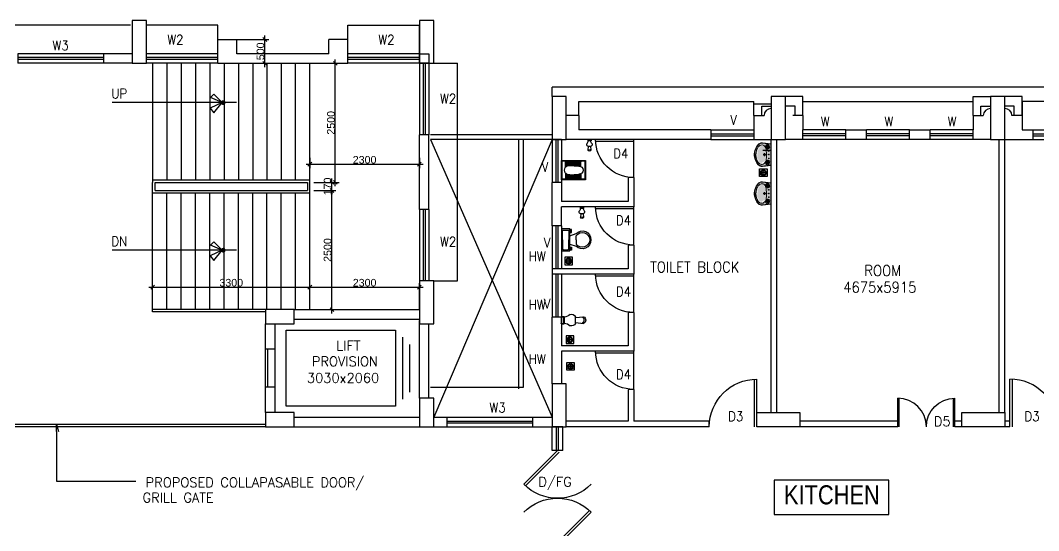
# Model space of a CAD drawing. Extents: x 10161149 to 10263331, y -3696053 to -3547728.
# Drawn here: x 10227213 to 10248592, y -3570432 to -3559723 of the extents above; entities that cross this region are included whole.
import ezdxf

# ---------------------------------------------------------------- set-up
doc = ezdxf.new("R2010")
doc.units = 0
doc.header["$MEASUREMENT"] = 0
doc.header["$PDMODE"] = 35
doc.linetypes.add('DASHED', pattern=[0.75, 0.5, -0.25])
doc.layers.get('0').update_dxf_attribs({"linetype": 'CONTINUOUS'})
doc.layers.get('Defpoints').update_dxf_attribs({"linetype": 'CONTINUOUS'})
for name, color, linetype in [('25', 6, 'CONTINUOUS'), ('5', 3, 'CONTINUOUS'), ('COL', 2, 'CONTINUOUS'), ('DAS', 1, 'DASHED'), ('DIM', 8, 'CONTINUOUS'), ('dim1', 5, 'CONTINUOUS'), ('DOOR', 31, 'CONTINUOUS'), ('EWC', 5, 'CONTINUOUS'), ('Exi. Walls', 170, 'CONTINUOUS'), ('floor trap', 9, 'CONTINUOUS'), ('Furn-Hat', 145, 'CONTINUOUS'), ('Staircase', 7, 'CONTINUOUS'), ('tap', 8, 'CONTINUOUS'), ('Toi-Euip', 8, 'CONTINUOUS'), ('TXW', 6, 'CONTINUOUS'), ('Venti', 161, 'CONTINUOUS'), ('WATERLINE', 124, 'CONTINUOUS'), ('Window', 4, 'CONTINUOUS')]:
    doc.layers.add(name, color=color, linetype=linetype)
doc.layers.add('toi-fix', color=46, linetype='CONTINUOUS', lineweight=18)
doc.styles.add('R14', font='ARIALN.TTF')
doc.styles.add('ROMANS', font='arial.ttf')
doc.styles.get("Standard").update_dxf_attribs({"font": 'romans.shx'})
doc.dimstyles.new('int. dim', dxfattribs={"dimtxt": 160, "dimasz": 80, "dimexe": 80, "dimexo": 0, "dimgap": 10, "dimtad": 1, "dimdec": 0, "dimzin": 12, "dimdsep": 46, "dimtxsty": 'ROMANS', "dimblk": 'OBLIQUE', "dimcen": 1.5, "dimdle": 80, "dimclrd": 5, "dimclre": 5, "dimclrt": 4, "dimadec": 0, "dimazin": 0, "dimtfac": 1, "dimtdec": 0, "dimtix": 1, "dimtmove": 2, "dimatfit": 3, "dimfxl": 1, "dimtolj": 1, "dimtzin": 0, "dimlwd": -1, "dimlwe": -1, "dimarcsym": 0})

# ---------------------------------------------------------------- blocks, each defined once
blk = doc.blocks.new('WINP')
at = {"layer": 'Window'}
for p, q in [((0, 0), (0, 1)), ((0, 1), (1, 1)), ((1, 0), (1, 1)), ((0, 0.6), (1, 0.6)), ((0, 0.4), (1, 0.4)), ((0, 0), (1, 0))]:
    blk.add_line(p, q, dxfattribs=at)
blk = doc.blocks.new('DOORP')
at = {"layer": 'DOOR'}
for p, q in [((0, 0), (0, 1)), ((0.05, 0), (0.05, 0.999))]:
    blk.add_line(p, q, dxfattribs=at)
at = {"layer": 'DOOR', "color": 145}
blk.add_arc((0, 0), 1, 0, 90, dxfattribs=at)
blk = doc.blocks.new('_Oblique')
at = {"color": 0, "linetype": 'ByBlock', "lineweight": -2}
blk.add_line((-0.5, -0.5), (0.5, 0.5), dxfattribs=at)
blk = doc.blocks.new('*D154')
at = {"layer": 'Defpoints', "color": 0, "lineweight": -3, "transparency": 16777216}
for p in [(10233291, -3565322), (10233291, -3565793), (10229991, -3565843)]:
    blk.add_point(p, dxfattribs=at)
at = {"layer": 'dim1', "color": 5, "transparency": 16777216}
for p, q in [((10229911, -3565322), (10233371, -3565322)), ((10229991, -3565843), (10229991, -3565242)), ((10233291, -3565793), (10233291, -3565242))]:
    blk.add_line(p, q, dxfattribs=at)
at = {"layer": 'dim1', "color": 5, "transparency": 16777216, "xscale": 80, "yscale": 80, "zscale": 80, "rotation": 180}
blk.add_blockref('_Oblique', (10229991, -3565322), dxfattribs=at)
at = {"layer": 'dim1', "color": 5, "transparency": 16777216, "xscale": 80, "yscale": 80, "zscale": 80}
blk.add_blockref('_Oblique', (10233291, -3565322), dxfattribs=at)
at = {"layer": 'dim1', "color": 4, "transparency": 16777216, "insert": (10231641, -3565230), "char_height": 160, "attachment_point": 5, "style": 'ROMANS'}
blk.add_mtext('\\A1;3300', dxfattribs=at)
blk = doc.blocks.new('UPP')
at = {"layer": 'Staircase'}
blk.add_line((3, 0), (-23.09, 0), dxfattribs=at)
blk.add_lwpolyline([(0, 0), (-2.56, -1.17), (-1.76, -2.15), (0, 0), (-2.47, 1.07), (-1.76, 1.79)], close=True, dxfattribs=at)
at = {"layer": 'Staircase', "const_width": 0.5}
blk.add_lwpolyline([(-0.05, 0, 1), (0.45, 0, 1)], format="xyb", close=True, dxfattribs=at)
blk = doc.blocks.new('*D155')
at = {"layer": 'Defpoints', "color": 0, "lineweight": -3, "transparency": 16777216}
for p in [(10231761, -3560123), (10232347, -3560123), (10231791, -3560623)]:
    blk.add_point(p, dxfattribs=at)
at = {"layer": 'dim1', "color": 5, "transparency": 16777216}
for p, q in [((10231761, -3560123), (10232427, -3560123)), ((10232347, -3560703), (10232347, -3560043)), ((10231791, -3560623), (10232427, -3560623))]:
    blk.add_line(p, q, dxfattribs=at)
at = {"layer": 'dim1', "color": 5, "transparency": 16777216, "xscale": 80, "yscale": 80, "zscale": 80}
for p, rotation in [((10232347, -3560123), 90), ((10232347, -3560623), 270)]:
    blk.add_blockref('_Oblique', p, dxfattribs=dict(at, rotation=rotation))
at = {"layer": 'dim1', "color": 4, "transparency": 16777216, "insert": (10232255, -3560373), "char_height": 160, "attachment_point": 5, "rotation": 90, "style": 'ROMANS'}
blk.add_mtext('\\A1;500', dxfattribs=at)
blk = doc.blocks.new('*D156')
at = {"layer": 'Defpoints', "color": 0, "lineweight": -3, "transparency": 16777216}
for p in [(10233426, -3560623), (10233826, -3560623), (10233376, -3563123)]:
    blk.add_point(p, dxfattribs=at)
at = {"layer": 'dim1', "color": 5, "transparency": 16777216}
for p, q in [((10233426, -3560623), (10233906, -3560623)), ((10233826, -3563203), (10233826, -3560543)), ((10233376, -3563123), (10233906, -3563123))]:
    blk.add_line(p, q, dxfattribs=at)
at = {"layer": 'dim1', "color": 5, "transparency": 16777216, "xscale": 80, "yscale": 80, "zscale": 80}
for p, rotation in [((10233826, -3560623), 90), ((10233826, -3563123), 270)]:
    blk.add_blockref('_Oblique', p, dxfattribs=dict(at, rotation=rotation))
at = {"layer": 'dim1', "color": 4, "transparency": 16777216, "insert": (10233734, -3561873), "char_height": 160, "attachment_point": 5, "rotation": 90, "style": 'ROMANS'}
blk.add_mtext('\\A1;2500', dxfattribs=at)
blk = doc.blocks.new('*D157')
at = {"layer": 'Defpoints', "color": 0, "lineweight": -3, "transparency": 16777216}
for p in [(10233376, -3563123), (10233756, -3563123), (10233376, -3563293)]:
    blk.add_point(p, dxfattribs=at)
at = {"layer": 'dim1', "color": 5, "transparency": 16777216}
for p, q in [((10233376, -3563123), (10233836, -3563123)), ((10233756, -3563123), (10233756, -3563043)), ((10233756, -3563293), (10233756, -3563123)), ((10233376, -3563293), (10233836, -3563293)), ((10233756, -3563293), (10233756, -3563373))]:
    blk.add_line(p, q, dxfattribs=at)
at = {"layer": 'dim1', "color": 5, "transparency": 16777216, "xscale": 80, "yscale": 80, "zscale": 80}
for p, rotation in [((10233756, -3563123), 270), ((10233756, -3563293), 90)]:
    blk.add_blockref('_Oblique', p, dxfattribs=dict(at, rotation=rotation))
at = {"layer": 'dim1', "color": 4, "transparency": 16777216, "insert": (10233664, -3563208), "char_height": 160, "attachment_point": 5, "rotation": 90, "style": 'ROMANS'}
blk.add_mtext('\\A1;170', dxfattribs=at)
blk = doc.blocks.new('*D158')
at = {"layer": 'Defpoints', "color": 0, "lineweight": -3, "transparency": 16777216}
for p in [(10233376, -3563293), (10233756, -3563293), (10233426, -3565793)]:
    blk.add_point(p, dxfattribs=at)
at = {"layer": 'dim1', "color": 5, "transparency": 16777216}
for p, q in [((10233756, -3565873), (10233756, -3563213)), ((10233376, -3563293), (10233836, -3563293)), ((10233426, -3565793), (10233836, -3565793))]:
    blk.add_line(p, q, dxfattribs=at)
at = {"layer": 'dim1', "color": 5, "transparency": 16777216, "xscale": 80, "yscale": 80, "zscale": 80}
for p, rotation in [((10233756, -3563293), 90), ((10233756, -3565793), 270)]:
    blk.add_blockref('_Oblique', p, dxfattribs=dict(at, rotation=rotation))
at = {"layer": 'dim1', "color": 4, "transparency": 16777216, "insert": (10233664, -3564543), "char_height": 160, "attachment_point": 5, "rotation": 90, "style": 'ROMANS'}
blk.add_mtext('\\A1;2500', dxfattribs=at)
blk = doc.blocks.new('*D159')
at = {"layer": 'Defpoints', "color": 0, "lineweight": -3, "transparency": 16777216}
for p in [(10235591, -3565322), (10233291, -3565793), (10235591, -3565793)]:
    blk.add_point(p, dxfattribs=at)
at = {"layer": 'dim1', "color": 5, "transparency": 16777216}
for p, q in [((10233211, -3565322), (10235671, -3565322)), ((10233291, -3565793), (10233291, -3565242)), ((10235591, -3565793), (10235591, -3565242))]:
    blk.add_line(p, q, dxfattribs=at)
at = {"layer": 'dim1', "color": 5, "transparency": 16777216, "xscale": 80, "yscale": 80, "zscale": 80, "rotation": 180}
blk.add_blockref('_Oblique', (10233291, -3565322), dxfattribs=at)
at = {"layer": 'dim1', "color": 5, "transparency": 16777216, "xscale": 80, "yscale": 80, "zscale": 80}
blk.add_blockref('_Oblique', (10235591, -3565322), dxfattribs=at)
at = {"layer": 'dim1', "color": 4, "transparency": 16777216, "insert": (10234441, -3565230), "char_height": 160, "attachment_point": 5, "style": 'ROMANS'}
blk.add_mtext('\\A1;2300', dxfattribs=at)
blk = doc.blocks.new('*D160')
at = {"layer": 'Defpoints', "color": 0, "lineweight": -3, "transparency": 16777216}
for p in [(10233291, -3562611), (10235591, -3562611), (10235591, -3562742)]:
    blk.add_point(p, dxfattribs=at)
at = {"layer": 'dim1', "color": 5, "transparency": 16777216}
for p, q in [((10233211, -3562742), (10235671, -3562742)), ((10233291, -3562611), (10233291, -3562822)), ((10235591, -3562611), (10235591, -3562822))]:
    blk.add_line(p, q, dxfattribs=at)
at = {"layer": 'dim1', "color": 5, "transparency": 16777216, "xscale": 80, "yscale": 80, "zscale": 80, "rotation": 180}
blk.add_blockref('_Oblique', (10233291, -3562742), dxfattribs=at)
at = {"layer": 'dim1', "color": 5, "transparency": 16777216, "xscale": 80, "yscale": 80, "zscale": 80}
blk.add_blockref('_Oblique', (10235591, -3562742), dxfattribs=at)
at = {"layer": 'dim1', "color": 4, "transparency": 16777216, "insert": (10234441, -3562650), "char_height": 160, "attachment_point": 5, "style": 'ROMANS'}
blk.add_mtext('\\A1;2300', dxfattribs=at)
blk = doc.blocks.new('BLK')
at = {"layer": 'DIM', "color": 6}
blk.add_line((-1, 0), (0, 0), dxfattribs=at)
at = {"layer": 'DIM'}
blk.add_line((0, 0), (-0.97, -0.26), dxfattribs=at)
blk = doc.blocks.new('VENTP')
at = {"layer": 'Venti'}
for p, q in [((0, 0), (0, 1)), ((0, 1), (1, 1)), ((1, 0), (1, 1)), ((0, 0), (1, 0))]:
    blk.add_line(p, q, dxfattribs=at)
at = {"layer": 'Venti', "ltscale": 2}
for p, q in [((0, 0.6), (1, 0.6)), ((0, 0.4), (1, 0.4))]:
    blk.add_line(p, q, dxfattribs=at)
blk = doc.blocks.new('A$C70ED7303')
at = {"layer": 'EWC', "color": 11}
for p, q in [((0, 0), (229, 0)), ((229, 0), (229, -174)), ((-229, 0), (0, 0)), ((-229, -174), (-229, 0)), ((229, -174), (-229, -174)), ((-218, -207), (-218, -185)), ((-218, -185), (-174, -185)), ((-153, -207), (-218, -207)), ((-207, -44), (-207, -131)), ((0, -22), (-185, -22)), ((-185, -153), (0, -153)), ((-174, -185), (-174, -174)), ((-153, -174), (-153, -207)), ((-87, -174), (-131, -305)), ((0, -22), (185, -22)), ((185, -153), (0, -153)), ((87, -174), (131, -305)), ((153, -174), (153, -207)), ((153, -207), (218, -207)), ((174, -185), (174, -174)), ((218, -185), (174, -185)), ((207, -44), (207, -131)), ((218, -207), (218, -185)), ((0, -305), (-87, -305)), ((0, -305), (87, -305))]:
    blk.add_line(p, q, dxfattribs=at)
for centre, major_axis, start_param, end_param in [((-188, -41), (13.6, -13.6), 2.214297, 4.068888), ((-188, -134), (-13.6, -13.6), 5.35589, 7.21048), ((188, -41), (13.6, -13.6), 0.643501, 2.498091), ((188, -134), (-13.6, -13.6), 0.643501, 2.498091), ((-7, -436), (-128, -128), 4.686239, 7.105146), ((5, -435), (-113, -113), 4.541602, 7.039318), ((7, -436), (56, -172), -0.351019, 2.067888), ((-5, -435), (-113, -113), 0.814663, 3.31238)]:
    blk.add_ellipse(centre, major_axis=major_axis, ratio=1, start_param=start_param, end_param=end_param, dxfattribs=at)
blk = doc.blocks.new('A$C0B5D0E53')
at = {"layer": 'tap', "color": 7}
for p, q in [((0, 10.6), (0, 46.6)), ((0, 46.6), (15.3, 46.6)), ((0, 10.6), (12.3, 10.6)), ((1.3, 45), (12.3, 45)), ((1.3, 12.1), (12.3, 12.1)), ((12.3, 10.6), (12.3, 46.6)), ((12.3, 10.7), (15.3, 10.7)), ((15.3, 10.7), (15.3, 46.6)), ((70.5, 45.4), (70.5, 11.9)), ((70.5, 41), (110.5, 44.7)), ((70.5, 16.2), (110.5, 12.2))]:
    blk.add_line(p, q, dxfattribs=at)
for centre, radius, start, end in [((8.1, 99), 56.2, 277.358, 310.4214), ((51.6, 36.7), 20.8, 24.7259, 109.7544), ((2.5, 42.7), 2.66, 117.11, 161.7293), ((2.5, 14.5), 2.66, 198.2707, 242.89), ((8.1, -41.8), 56.2, 49.5786, 82.642), ((51.6, 20.6), 20.8, 250.2456, 335.2741), ((93.9, 28.5), 17.7, 301.8025, 58.5186), ((103.5, 28.5), 17.7, 293.45, 66.55)]:
    blk.add_arc(centre, radius, start, end, dxfattribs=at)
blk = doc.blocks.new('FT')
at = {"layer": 'floor trap', "color": 7}
for p, q in [((0, 40), (10, 40)), ((16, 40), (64, 40)), ((40, 16), (40, 64)), ((70, 40), (80, 40))]:
    blk.add_line(p, q, dxfattribs=at)
at = {"layer": 'floor trap', "color": 7, "ltscale": 100}
blk.add_lwpolyline([(80, 0), (0, 0), (0, 80), (80, 80)], close=True, dxfattribs=at)
at = {"layer": 'floor trap', "color": 7}
for radius in [30, 23.7, 21.9]:
    blk.add_circle((40, 40), radius, dxfattribs=at)
blk = doc.blocks.new('3')
at = {"layer": 'Toi-Euip'}
for p, q in [((-3.8, 4.1), (-3.8, 4.6)), ((-0.1, 4.7), (-3.7, 4.7)), ((0, 4.1), (0, 4.6)), ((-3.8, 3.6), (-3.8, 3.65)), ((-3.8, 3.1), (-3.8, 3.15)), ((-3.8, 2.6), (-3.8, 2.65)), ((-3.8, 2.1), (-3.8, 2.15)), ((-2.47, 4), (-3.7, 4)), ((-2.72, 3.75), (-3.7, 3.75)), ((-2.85, 3.5), (-3.7, 3.5)), ((-2.9, 3.25), (-3.7, 3.25)), ((-2.89, 3), (-3.7, 3)), ((-2.87, 2.75), (-3.7, 2.75)), ((-2.85, 2.5), (-3.7, 2.5)), ((-2.83, 2.25), (-3.7, 2.25)), ((-2.9, 3.18), (-2.75, 1.15)), ((-1.33, 4), (-0.1, 4)), ((-1.08, 3.75), (-0.1, 3.75)), ((-0.9, 3.18), (-1.05, 1.15)), ((-0.97, 2.25), (-0.1, 2.25)), ((-0.95, 3.5), (-0.1, 3.5)), ((-0.95, 2.5), (-0.1, 2.5)), ((-0.93, 2.75), (-0.1, 2.75)), ((-0.91, 3), (-0.1, 3)), ((-0.9, 3.25), (-0.1, 3.25)), ((0, 3.6), (0, 3.65)), ((0, 3.1), (0, 3.15)), ((0, 2.6), (0, 2.65)), ((0, 2.1), (0, 2.15)), ((-3.8, 1.6), (-3.8, 1.65)), ((-3.8, 1.1), (-3.8, 1.15)), ((-3.8, 0), (-3.8, 0.65)), ((-2.81, 2), (-3.7, 2)), ((-2.79, 1.75), (-3.7, 1.75)), ((-2.78, 1.5), (-3.7, 1.5)), ((-2.76, 1.25), (-3.7, 1.25)), ((-2.74, 1), (-3.7, 1)), ((-2.65, 0.75), (-3.7, 0.75)), ((-1.15, 0.75), (-0.1, 0.75)), ((-1.06, 1), (-0.1, 1)), ((-1.04, 1.25), (-0.1, 1.25)), ((-1.02, 1.5), (-0.1, 1.5)), ((-1.01, 1.75), (-0.1, 1.75)), ((-0.99, 2), (-0.1, 2)), ((0, 1.6), (0, 1.65)), ((0, 1.1), (0, 1.15)), ((0, 0), (0, 0.65)), ((-3.7, -0.1), (-0.1, -0.1))]:
    blk.add_line(p, q, dxfattribs=at)
blk.add_lwpolyline([(0.1, -0.2), (0.1, 4.8), (-3.9, 4.8), (-3.9, -0.2)], close=True, dxfattribs=at)
for centre, radius, start, end in [((-3.7, 4.6), 0.1, 90, 180), ((-0.1, 4.6), 0.1, 0, 90), ((-3.7, 4.1), 0.1, 180, 270), ((-3.7, 3.65), 0.1, 90, 180), ((-3.7, 3.6), 0.1, 180, 270), ((-3.7, 3.15), 0.1, 90, 180), ((-3.7, 3.1), 0.1, 180, 270), ((-3.7, 2.65), 0.1, 90, 180), ((-3.7, 2.6), 0.1, 180, 270), ((-3.7, 2.15), 0.1, 90, 180), ((-1.9, 3.18), 1, 351.5502, 188.4498), ((-0.1, 4.1), 0.1, 270, 0), ((-0.1, 3.65), 0.1, 0, 90), ((-0.1, 3.6), 0.1, 270, 0), ((-0.1, 3.15), 0.1, 0, 90), ((-0.1, 3.1), 0.1, 270, 0), ((-0.1, 2.65), 0.1, 0, 90), ((-0.1, 2.6), 0.1, 270, 0), ((-0.1, 2.15), 0.1, 0, 90), ((-3.7, 2.1), 0.1, 180, 270), ((-3.7, 1.65), 0.1, 90, 180), ((-3.7, 1.6), 0.1, 180, 270), ((-3.7, 1.15), 0.1, 90, 180), ((-3.7, 1.1), 0.1, 180, 270), ((-3.7, 0.65), 0.1, 90, 180), ((-3.7, 0), 0.1, 180, 270.0031), ((-1.9, 1.15), 0.85, 180, 0), ((-0.1, 2.1), 0.1, 270, 0), ((-0.1, 1.65), 0.1, 0, 90), ((-0.1, 1.6), 0.1, 270, 0), ((-0.1, 1.15), 0.1, 0, 90), ((-0.1, 1.1), 0.1, 270, 0), ((-0.1, 0.65), 0.1, 0, 90), ((-0.1, 0), 0.1, 270, 0)]:
    blk.add_arc(centre, radius, start, end, dxfattribs=at)
blk = doc.blocks.new('2')
at = {"layer": 'Furn-Hat'}
h = blk.add_hatch(color=200, dxfattribs=at)
h.set_gradient(color1=(176, 43, 238), color2=(222, 165, 248), one_color=1, tint=0.81, name='SPHERICAL')
edge = h.paths.add_edge_path()
edge.add_ellipse((0.83, 2.39), major_axis=(0, 2.74), ratio=1, start_angle=253.1333, end_angle=282.8458)
edge.add_ellipse((0.66, 2.28), major_axis=(0, 2.87), ratio=1, start_angle=226.9131, end_angle=256.353, ccw=False)
edge.add_ellipse((1.97, 1.03), major_axis=(0, 1.06), ratio=1, start_angle=191.403, end_angle=227.6151, ccw=False)
edge.add_ellipse((1.95, 0.79), major_axis=(-0.001, 0.832), ratio=1, start_angle=172.9435, end_angle=196.7003, ccw=False)
edge.add_line((1.85, -0.04), (0, 0.17))
edge.add_ellipse((-0.15, 0.37), major_axis=(0, 0.247), ratio=1, start_angle=216.2128, end_angle=239.0995)
edge.add_line((0.07, 0.24), (1.91, 0.03))
edge.add_ellipse((1.98, 0.81), major_axis=(0, 0.781), ratio=1, start_angle=174.8376, end_angle=213.1867)
edge.add_ellipse((1.82, 1.24), major_axis=(0, 1.23), ratio=1, start_angle=208.7339, end_angle=238.1069)
edge.add_ellipse((1.35, 1.89), major_axis=(0, 2), ratio=1, start_angle=229.2631, end_angle=252.9591)
edge.add_ellipse((0.45, 2.43), major_axis=(0, 3.03), ratio=1, start_angle=248.1478, end_angle=293.8025)
edge.add_ellipse((0.67, 2.61), major_axis=(0, 2.75), ratio=1, start_angle=292.3386, end_angle=313.7886)
edge.add_ellipse((1.96, 3.88), major_axis=(0.001, 0.944), ratio=1, start_angle=311.9795, end_angle=362.8452)
edge.add_line((1.91, 4.83), (0.06, 4.62))
edge.add_ellipse((-0.22, 4.44), major_axis=(0, 0.335), ratio=1, start_angle=301.9908, end_angle=318.3316)
edge.add_line((0, 4.69), (1.85, 4.9))
edge.add_ellipse((1.98, 3.91), major_axis=(0, 0.995), ratio=1, start_angle=311.3713, end_angle=367.5939, ccw=False)
edge.add_ellipse((0.6, 2.54), major_axis=(0, 2.94), ratio=1, start_angle=278.9603, end_angle=313.5987, ccw=False)
h = blk.add_hatch(color=200, dxfattribs=at)
h.set_gradient(color1=(176, 43, 238), color2=(222, 165, 248), one_color=1, tint=0.81, name='INVCYLINDER')
edge = h.paths.add_edge_path()
edge.add_ellipse((-0.15, 0.37), major_axis=(0, 0.247), ratio=1, start_angle=239.0995, end_angle=258.8462, ccw=False)
edge.add_line((0.07, 0.24), (0, 0.25))
edge.add_line((0, 0.25), (0, 4.61))
edge.add_line((0, 4.61), (0.06, 4.62))
edge.add_ellipse((-0.22, 4.44), major_axis=(0, 0.335), ratio=1, start_angle=279.6212, end_angle=301.9908, ccw=False)
edge.add_line((0.11, 4.5), (0.1, 0.32))
h = blk.add_hatch(color=201, dxfattribs=at)
h.set_gradient(color1=(213, 142, 246), color2=(222, 165, 248), one_color=1, tint=0.81, name='SPHERICAL')
edge = h.paths.add_edge_path()
edge.add_ellipse((-0.22, 4.44), major_axis=(0, 0.335), ratio=1, start_angle=279.6212, end_angle=301.9908)
edge.add_line((0.06, 4.62), (1.91, 4.83))
edge.add_ellipse((1.96, 3.88), major_axis=(0.001, 0.944), ratio=1, start_angle=311.9795, end_angle=362.8452, ccw=False)
edge.add_ellipse((0.67, 2.61), major_axis=(0, 2.75), ratio=1, start_angle=292.3386, end_angle=313.7886, ccw=False)
edge.add_ellipse((0.45, 2.43), major_axis=(0, 3.03), ratio=1, start_angle=248.1478, end_angle=293.8025, ccw=False)
edge.add_ellipse((1.35, 1.89), major_axis=(0, 2), ratio=1, start_angle=229.2631, end_angle=252.9591, ccw=False)
edge.add_ellipse((1.82, 1.24), major_axis=(0, 1.23), ratio=1, start_angle=208.7339, end_angle=238.1069, ccw=False)
edge.add_ellipse((1.98, 0.81), major_axis=(0, 0.781), ratio=1, start_angle=174.8376, end_angle=213.1867, ccw=False)
edge.add_line((1.91, 0.03), (0.07, 0.24))
edge.add_ellipse((-0.15, 0.37), major_axis=(0, 0.247), ratio=1, start_angle=239.0995, end_angle=258.8462)
edge.add_line((0.1, 0.32), (0.11, 4.5))
edge = h.paths.add_edge_path(flags=16)
edge.add_ellipse((0.54, 1.68), major_axis=(0.0002, 0.0643), ratio=1, start_angle=0, end_angle=360, ccw=False)
edge = h.paths.add_edge_path(flags=16)
edge.add_ellipse((0.75, 0.77), major_axis=(0.001, 0.492), ratio=1, start_angle=372.9151, end_angle=415.0496)
edge.add_ellipse((0.66, 0.93), major_axis=(0, 0.34), ratio=1, start_angle=68.6534, end_angle=118.0903)
edge.add_ellipse((1.55, 1.19), major_axis=(0, 1.26), ratio=1, start_angle=109.4436, end_angle=129.259)
edge.add_ellipse((0.76, 0.48), major_axis=(0, 0.207), ratio=1, start_angle=116.7852, end_angle=207.4853)
edge.add_ellipse((0.68, 0.84), major_axis=(0.003, 0.569), ratio=1, start_angle=198.6155, end_angle=235.2982)
edge.add_ellipse((1.01, 0.63), major_axis=(0, 0.179), ratio=1, start_angle=230.4595, end_angle=309.5311)
edge.add_arc((1.2, 0.8), 0.086, 143.8926, 223.9597, ccw=False)
edge.add_arc((1.21, 0.82), 0.0872, 59.6713, 155.4896, ccw=False)
edge.add_ellipse((2.73, 1.67), major_axis=(0, 1.67), ratio=1, start_angle=108.7156, end_angle=120.4399)
edge.add_ellipse((2.03, 1.15), major_axis=(0, 0.801), ratio=1, start_angle=113.6541, end_angle=156.3424)
edge.add_ellipse((1.91, 1.34), major_axis=(0, 0.947), ratio=1, start_angle=167.3152, end_angle=194.3844)
edge.add_ellipse((1.73, 1.61), major_axis=(0, 1.26), ratio=1, start_angle=199.4142, end_angle=242.3113)
edge.add_ellipse((0.73, 2.3), major_axis=(0, 2.47), ratio=1, start_angle=238.946, end_angle=269.4836)
edge.add_ellipse((0.23, 2.48), major_axis=(0, 2.98), ratio=1, start_angle=266.1625, end_angle=294.5971)
edge.add_ellipse((1.64, 3.2), major_axis=(0, 1.4), ratio=1, start_angle=291.6011, end_angle=328.054)
edge.add_ellipse((2, 3.79), major_axis=(0, 0.709), ratio=1, start_angle=327.5861, end_angle=383.2162)
edge.add_ellipse((2.18, 3.44), major_axis=(0, 1.1), ratio=1, start_angle=384.9893, end_angle=432.0066)
edge.add_arc((1.21, 4.06), 0.0773, 202.0693, 284.8477, ccw=False)
edge.add_arc((1.2, 4.08), 0.086, 136.0403, 216.1074, ccw=False)
edge.add_ellipse((1.01, 4.25), major_axis=(0, 0.179), ratio=1, start_angle=230.4689, end_angle=309.5405)
edge.add_ellipse((0.68, 4.04), major_axis=(-0.003, 0.569), ratio=1, start_angle=304.7018, end_angle=341.3845)
edge.add_ellipse((0.76, 4.4), major_axis=(0, 0.207), ratio=1, start_angle=332.4116, end_angle=423.1117)
edge.add_ellipse((1.55, 3.69), major_axis=(0.01, 1.26), ratio=1, start_angle=411.1189, end_angle=430.9342)
edge.add_ellipse((0.66, 3.95), major_axis=(0, 0.34), ratio=1, start_angle=61.9097, end_angle=111.3466)
edge.add_ellipse((0.75, 4.11), major_axis=(0.003, 0.492), ratio=1, start_angle=125.3669, end_angle=167.5014)
edge.add_ellipse((0.73, 3.94), major_axis=(0, 0.319), ratio=1, start_angle=163.9108, end_angle=209.8663)
edge.add_ellipse((1.14, 3.59), major_axis=(-0.002, 0.268), ratio=1, start_angle=387.9183, end_angle=433.2607, ccw=False)
edge.add_ellipse((1.07, 3.77), major_axis=(0, 0.0739), ratio=1, start_angle=281.3136, end_angle=401.6955, ccw=False)
edge.add_ellipse((2.18, 3.44), major_axis=(0, 1.1), ratio=1, start_angle=432.0066, end_angle=441.9912)
edge.add_ellipse((3.97, 2.89), major_axis=(0, 2.96), ratio=1, start_angle=436.108, end_angle=445.7027)
edge.add_ellipse((8.3, 2.4), major_axis=(0, 7.32), ratio=1, start_angle=444.4585, end_angle=449.7636)
edge.add_ellipse((8.98, 2.78), major_axis=(0.01, 8.01), ratio=1, start_angle=92.5395, end_angle=98.8367)
edge.add_ellipse((2.73, 1.67), major_axis=(0, 1.67), ratio=1, start_angle=94.0582, end_angle=108.7156)
edge.add_ellipse((1.07, 1.13), major_axis=(-0.0003, 0.0855), ratio=1, start_angle=142.4726, end_angle=276.6239, ccw=False)
edge.add_ellipse((1.14, 1.3), major_axis=(0.002, 0.268), ratio=1, start_angle=106.7393, end_angle=152.0817, ccw=False)
edge.add_ellipse((0.73, 0.94), major_axis=(-0.001, 0.319), ratio=1, start_angle=329.9021, end_angle=375.8576)
edge = h.paths.add_edge_path(flags=16)
edge.add_ellipse((0.54, 2.42), major_axis=(0.0008, 0.0643), ratio=1, start_angle=0, end_angle=360, ccw=False)
edge = h.paths.add_edge_path(flags=0)
edge.add_ellipse((1.43, 2.44), major_axis=(0, 0.216), ratio=1, start_angle=0, end_angle=360, ccw=False)
edge = h.paths.add_edge_path(flags=0)
edge.add_ellipse((1.43, 2.44), major_axis=(-0.001, 0.155), ratio=1, start_angle=0, end_angle=360, ccw=False)
edge = h.paths.add_edge_path(flags=0)
edge.add_ellipse((1.43, 2.44), major_axis=(0, 0.109), ratio=1, start_angle=0, end_angle=360, ccw=False)
edge = h.paths.add_edge_path(flags=16)
edge.add_ellipse((0.54, 3.22), major_axis=(0.0002, 0.0643), ratio=1, start_angle=0, end_angle=360, ccw=False)
h = blk.add_hatch(color=254, dxfattribs=at)
h.set_gradient(color1=(234, 198, 250), color2=(223, 166, 247), one_color=1, tint=0.81, name='SPHERICAL')
edge = h.paths.add_edge_path()
edge.add_ellipse((1.07, 3.77), major_axis=(0, 0.0739), ratio=1, start_angle=281.3136, end_angle=401.6955)
edge.add_ellipse((1.14, 3.59), major_axis=(-0.002, 0.268), ratio=1, start_angle=387.9183, end_angle=433.2607)
edge.add_ellipse((0.73, 3.94), major_axis=(0, 0.319), ratio=1, start_angle=163.9108, end_angle=209.8663, ccw=False)
edge.add_ellipse((0.75, 4.11), major_axis=(0.003, 0.492), ratio=1, start_angle=125.3669, end_angle=167.5014, ccw=False)
edge.add_ellipse((0.66, 3.95), major_axis=(0, 0.34), ratio=1, start_angle=61.9097, end_angle=111.3466, ccw=False)
edge.add_ellipse((1.55, 3.69), major_axis=(0.01, 1.26), ratio=1, start_angle=411.1189, end_angle=430.9342, ccw=False)
edge.add_ellipse((0.76, 4.4), major_axis=(0, 0.207), ratio=1, start_angle=332.4116, end_angle=423.1117, ccw=False)
edge.add_ellipse((0.68, 4.04), major_axis=(-0.003, 0.569), ratio=1, start_angle=304.7018, end_angle=341.3845, ccw=False)
edge.add_ellipse((1.01, 4.25), major_axis=(0, 0.179), ratio=1, start_angle=230.4689, end_angle=309.5405, ccw=False)
edge.add_arc((1.2, 4.08), 0.086, 136.0403, 216.1074)
edge.add_arc((1.21, 4.06), 0.0773, 202.0693, 284.8477)
edge.add_ellipse((2.18, 3.44), major_axis=(0, 1.1), ratio=1, start_angle=384.9893, end_angle=432.0066)
h = blk.add_hatch(color=254, dxfattribs=at)
h.set_gradient(color1=(234, 198, 250), color2=(223, 166, 247), one_color=1, tint=0.81, name='SPHERICAL')
edge = h.paths.add_edge_path()
edge.add_ellipse((1.64, 3.2), major_axis=(0, 1.4), ratio=1, start_angle=291.6011, end_angle=328.054)
edge.add_ellipse((0.23, 2.48), major_axis=(0, 2.98), ratio=1, start_angle=266.1625, end_angle=294.5971, ccw=False)
edge.add_ellipse((0.73, 2.3), major_axis=(0, 2.47), ratio=1, start_angle=238.946, end_angle=269.4836, ccw=False)
edge.add_ellipse((1.73, 1.61), major_axis=(0, 1.26), ratio=1, start_angle=199.4142, end_angle=242.3113, ccw=False)
edge.add_ellipse((1.91, 1.34), major_axis=(0, 0.947), ratio=1, start_angle=167.3152, end_angle=194.3844, ccw=False)
edge.add_ellipse((2.03, 1.15), major_axis=(0, 0.801), ratio=1, start_angle=113.6541, end_angle=156.3424, ccw=False)
edge.add_ellipse((2.73, 1.67), major_axis=(0, 1.67), ratio=1, start_angle=94.0582, end_angle=120.4399, ccw=False)
edge.add_ellipse((8.98, 2.78), major_axis=(0.01, 8.01), ratio=1, start_angle=92.5395, end_angle=98.8367, ccw=False)
edge.add_ellipse((8.3, 2.4), major_axis=(0, 7.32), ratio=1, start_angle=444.4585, end_angle=449.7636, ccw=False)
edge.add_ellipse((3.97, 2.89), major_axis=(0, 2.96), ratio=1, start_angle=436.108, end_angle=445.7027, ccw=False)
edge.add_ellipse((2.18, 3.44), major_axis=(0, 1.1), ratio=1, start_angle=384.9893, end_angle=441.9912, ccw=False)
edge.add_ellipse((2, 3.79), major_axis=(0, 0.709), ratio=1, start_angle=327.5861, end_angle=383.2162, ccw=False)
edge = h.paths.add_edge_path(flags=16)
edge.add_ellipse((1.43, 2.44), major_axis=(0, 0.216), ratio=1, start_angle=0, end_angle=360, ccw=False)
edge = h.paths.add_edge_path(flags=0)
edge.add_ellipse((1.43, 2.44), major_axis=(-0.001, 0.155), ratio=1, start_angle=0, end_angle=360, ccw=False)
edge = h.paths.add_edge_path(flags=0)
edge.add_ellipse((1.43, 2.44), major_axis=(0, 0.109), ratio=1, start_angle=0, end_angle=360, ccw=False)
h = blk.add_hatch(color=254, dxfattribs=at)
h.set_gradient(color1=(234, 198, 250), color2=(223, 166, 247), one_color=1, tint=0.81, name='SPHERICAL')
edge = h.paths.add_edge_path()
edge.add_ellipse((1.55, 1.19), major_axis=(0, 1.26), ratio=1, start_angle=109.4436, end_angle=129.259)
edge.add_ellipse((0.76, 0.48), major_axis=(0, 0.207), ratio=1, start_angle=116.7852, end_angle=207.4853)
edge.add_ellipse((0.68, 0.84), major_axis=(0.003, 0.569), ratio=1, start_angle=198.6155, end_angle=235.2982)
edge.add_ellipse((1.01, 0.63), major_axis=(0, 0.179), ratio=1, start_angle=230.4595, end_angle=309.5311)
edge.add_arc((1.2, 0.8), 0.086, 143.8926, 223.9597, ccw=False)
edge.add_arc((1.21, 0.82), 0.0872, 59.6713, 155.4896, ccw=False)
edge.add_ellipse((2.73, 1.67), major_axis=(0, 1.67), ratio=1, start_angle=108.7156, end_angle=120.4399, ccw=False)
edge.add_ellipse((1.07, 1.13), major_axis=(-0.0003, 0.0855), ratio=1, start_angle=142.4726, end_angle=276.6239, ccw=False)
edge.add_ellipse((1.14, 1.3), major_axis=(0.002, 0.268), ratio=1, start_angle=106.7393, end_angle=152.0817, ccw=False)
edge.add_ellipse((0.73, 0.94), major_axis=(-0.001, 0.319), ratio=1, start_angle=329.9021, end_angle=375.8576)
edge.add_ellipse((0.75, 0.77), major_axis=(0.001, 0.492), ratio=1, start_angle=372.9151, end_angle=415.0496)
edge.add_ellipse((0.66, 0.93), major_axis=(0, 0.34), ratio=1, start_angle=68.6534, end_angle=118.0903)
at = {"layer": 'toi-fix', "color": 7}
for p, q in [((0, 4.69), (1.85, 4.9)), ((0, 4.61), (1.91, 4.83)), ((0, 0.17), (0, 4.69)), ((0.1, 0.32), (0.11, 4.5)), ((0.67, 3.22), (0.39, 3.22)), ((0.72, 2.42), (0.39, 2.42)), ((0.54, 3.34), (0.54, 3.08)), ((0.54, 2.55), (0.54, 2.28)), ((1.73, 2.44), (1.12, 2.44)), ((1.43, 2.14), (1.43, 2.74)), ((0, 0.25), (1.91, 0.03)), ((0, 0.17), (1.85, -0.04)), ((0.72, 1.68), (0.39, 1.68)), ((0.54, 1.8), (0.54, 1.54))]:
    blk.add_line(p, q, dxfattribs=at)
at = {"layer": 'toi-fix', "color": 7, "extrusion": (0, 0, -1)}
for centre, major_axis, start_param, end_param in [((-0.22, 4.44), (0, 0.335), 0.727251, 1.402875), ((1.55, 3.69), (0.01, 1.26), -1.238036, -0.892193), ((0.76, 4.4), (0, 0.207), -1.101507, 0.481509), ((0.68, 4.04), (-0.003, 0.569), 0.324902, 0.965135), ((2.18, 3.44), (0, 1.1), -1.431017, -0.436146), ((1.01, 4.25), (0, 0.179), 0.880684, 2.260744), ((2, 3.79), (0, 0.709), -0.405199, 0.56573), ((1.98, 3.91), (0, 0.995), -0.132539, 0.848731), ((1.96, 3.88), (0.001, 0.944), -0.049658, 0.838116), ((1.64, 3.2), (0, 1.4), 0.557563, 1.193786), ((0.67, 2.61), (0, 2.75), 0.806541, 1.180915), ((0.6, 2.54), (0, 2.94), 0.809856, 1.41441), ((0.66, 3.95), (0, 0.34), 4.33982, 5.202657), ((0.75, 4.11), (0.003, 0.492), 3.359735, 4.09512), ((0.54, 3.22), (0.0002, 0.0643), 3.139035, 9.42222), ((0.54, 2.42), (0.0008, 0.0643), 3.12883, 9.412015), ((0.73, 3.94), (0, 0.319), 2.620328, 3.422401), ((1.14, 3.59), (-0.002, 0.268), -1.278641, -0.487266), ((8.3, 2.4), (0, 7.32), -1.56667, -1.474079), ((8.98, 2.78), (0.01, 8.01), 4.558159, 4.668067), ((1.07, 3.77), (0, 0.0739), -0.727724, 1.373337), ((3.97, 2.89), (0, 2.96), -1.495794, -1.328336), ((1.2, 4.08), (-0.0608, 0.0608), 4.867594, 6.265028), ((1.21, 4.06), (0.0547, 0.0547), 2.097053, 3.541809), ((1.43, 2.44), (0, 0.216), 3.141254, 9.424439), ((1.43, 2.44), (-0.001, 0.155), 3.145308, 9.428493), ((1.43, 2.44), (0, 0.109), 3.142047372431534, 9.42523267961112), ((0.73, 2.3), (0, 2.47), 1.579809, 2.112792), ((0.23, 2.48), (0, 2.98), 1.141495, 1.637774), ((0.45, 2.43), (0, 3.03), 1.155365, 1.952189), ((0.83, 2.39), (0, 2.74), 1.346594, 1.865175), ((-0.15, 0.37), (0, 0.247), 1.765467, 2.50956), ((0.66, 0.93), (0, 0.34), 4.222121, 5.084958), ((0.75, 0.77), (0.001, 0.492), -0.960797, -0.225412), ((1.55, 1.19), (0, 1.26), 4.027191, 4.373034), ((0.54, 1.68), (0.0002, 0.0643), 3.139035, 9.42222), ((0.76, 0.48), (0, 0.207), 2.661884, 4.2449), ((0.73, 0.94), (-0.001, 0.319), -0.276767, 0.525307), ((0.68, 0.84), (0.003, 0.569), 2.176458, 2.816691), ((1.14, 1.3), (0.002, 0.268), 3.628858, 4.420234), ((1.07, 1.13), (-0.0003, 0.0855), 1.455188, 3.796569), ((2.73, 1.67), (0, 1.67), 4.181112, 4.641559), ((1.2, 0.8), (-0.0608, 0.0608), 4.730546, 6.12798), ((1.21, 0.82), (0.0617, 0.0617), 4.354779, 6.027124), ((1.01, 0.63), (0, 0.179), 0.880848, 2.260908), ((2.03, 1.15), (0, 0.801), 3.554495, 4.299548), ((1.91, 1.34), (0, 0.947), 2.890537, 3.362984), ((1.98, 0.81), (0, 0.781), 2.562376, 3.231693), ((1.73, 1.61), (0, 1.26), 2.054055, 2.802751), ((1.97, 1.03), (0, 1.06), 2.310552, 2.942572), ((1.82, 1.24), (0, 1.23), 2.127435, 2.640092), ((0.66, 2.28), (0, 2.87), 1.808981, 2.322804), ((1.35, 1.89), (0, 2), 1.868215, 2.281789), ((1.95, 0.79), (-0.001, 0.832), 2.850118, 3.264751)]:
    blk.add_ellipse(centre, major_axis=major_axis, ratio=1, start_param=start_param, end_param=end_param, dxfattribs=at)

msp = doc.modelspace()

# ---------------------------------------------------------------- linework, layer by layer
at = {"layer": '25'}
for p, q in [((10235821, -3562223), (10238376, -3568053)), ((10238376, -3562223), (10235891, -3568053)), ((10240091, -3563023), (10240091, -3562223)), ((10240091, -3564438), (10240091, -3563638)), ((10240091, -3565853), (10240091, -3565053)), ((10232361, -3565793), (10229991, -3565793)), ((10232361, -3565843), (10229991, -3565843)), ((10235241, -3567673), (10235241, -3566373)), ((10232361, -3567423), (10232361, -3566623)), ((10232561, -3567423), (10232561, -3566623)), ((10235391, -3567523), (10235391, -3566523)), ((10240091, -3567468), (10240091, -3566668)), ((10232361, -3568253), (10226561, -3568253))]:
    msp.add_line(p, q, dxfattribs=at)
for points in [[(10242613.5, -3561723), (10242613.5, -3561473), (10242978.5, -3561473)], [(10243643.5, -3561723), (10243643.5, -3561323), (10243278.5, -3561323)], [(10247216, -3561723), (10247216, -3561323), (10247581, -3561323)], [(10248246, -3561723), (10248246, -3561323), (10247881, -3561323)]]:
    msp.add_lwpolyline(points, dxfattribs=at)
msp.add_lwpolyline([(10232791, -3567823), (10232791, -3566223), (10235091, -3566223), (10235091, -3567823)], close=True, dxfattribs=at)
at = {"layer": 'COL', "color": 2}
for points in [[(10229561, -3559723), (10229561, -3560623), (10229861, -3560623), (10229861, -3559723)], [(10235591, -3559723), (10235591, -3560623), (10235891, -3560623), (10235891, -3559723)], [(10238376, -3561323), (10238376, -3562223), (10238676, -3562223), (10238676, -3561323)], [(10242978.5, -3561323), (10242978.5, -3562223), (10243278.5, -3562223), (10243278.5, -3561323)], [(10247581, -3561323), (10247581, -3562223), (10247881, -3562223), (10247881, -3561323)], [(10235591, -3565193), (10235591, -3566093), (10235891, -3566093), (10235891, -3565193)], [(10232961, -3565793), (10232361, -3565793), (10232361, -3566093), (10232961, -3566093)], [(10238376, -3567353), (10238376, -3568253), (10238676, -3568253), (10238676, -3567353)], [(10235591, -3567653), (10235591, -3568253), (10235891, -3568253), (10235891, -3567653)], [(10232961, -3567953), (10232361, -3567953), (10232361, -3568253), (10232961, -3568253)], [(10242678.5, -3567953), (10243578.5, -3567953), (10243578.5, -3568253), (10242678.5, -3568253)], [(10246981, -3567953), (10247881, -3567953), (10247881, -3568253), (10246981, -3568253)]]:
    msp.add_lwpolyline(points, close=True, dxfattribs=at)
at = {"layer": 'DAS', "linetype": 'Continuous'}
for p, q in [((10229528.4, -3559823), (10226561, -3559823)), ((10231361, -3559823), (10229861, -3559823)), ((10231361, -3560123), (10231361, -3559823)), ((10235791, -3560623), (10236391, -3560623)), ((10236391, -3565190.6), (10236391, -3560623)), ((10258011, -3561123), (10238376, -3561123)), ((10242613.5, -3561473), (10242613.5, -3561423)), ((10243643.5, -3561723), (10243643.5, -3561423)), ((10243643.5, -3561423), (10247216, -3561423)), ((10247216, -3561723), (10247216, -3561423)), ((10238376, -3562123), (10235821, -3562123)), ((10238376, -3562223), (10235821, -3562223)), ((10237676, -3567453), (10237676, -3562223)), ((10237776, -3567423), (10237776, -3562223)), ((10235899.3, -3565190.6), (10236391, -3565190.6)), ((10232411, -3567423), (10232411, -3566623)), ((10235821, -3567423), (10237776, -3567423)), ((10232361, -3568203), (10226561, -3568203))]:
    msp.add_line(p, q, dxfattribs=at)
for points in [[(10234091, -3560123), (10234091, -3559823), (10235591, -3559823)], [(10235591, -3560423), (10235591, -3559823), (10235591, -3559823)], [(10238376, -3561323), (10238376, -3561123)], [(10238941, -3561723), (10238941, -3561423), (10242613.5, -3561423)], [(10250516, -3561723), (10250516, -3561423), (10248246, -3561423), (10248246, -3561723)]]:
    msp.add_lwpolyline(points, dxfattribs=at)
at = {"layer": 'dim1'}
for p, q in [((10229991, -3560623), (10229991, -3563123)), ((10230291, -3560623), (10230291, -3563073)), ((10230591, -3560623), (10230591, -3563073)), ((10230891, -3560623), (10230891, -3563073)), ((10231191, -3560623), (10231191, -3563073)), ((10231491, -3560623), (10231491, -3563073)), ((10231791, -3560623), (10231791, -3563073)), ((10232091, -3560623), (10232091, -3563073)), ((10232391, -3560623), (10232391, -3563073)), ((10232691, -3560623), (10232691, -3563073)), ((10232991, -3563073), (10232991, -3560623)), ((10233291, -3563073), (10233291, -3560623)), ((10229991, -3563073), (10233291, -3563073)), ((10229991, -3563293), (10229991, -3563123)), ((10230041, -3563123), (10233241, -3563123)), ((10230041, -3563293), (10230041, -3563123)), ((10233241, -3563123), (10233241, -3563293)), ((10233291, -3565793), (10233291, -3563073)), ((10229991, -3565843), (10229991, -3563293)), ((10229991, -3563343), (10233291, -3563343)), ((10230041, -3563293), (10233241, -3563293)), ((10230291, -3565793), (10230291, -3563343)), ((10230591, -3565793), (10230591, -3563343)), ((10230891, -3565793), (10230891, -3563343)), ((10231191, -3565793), (10231191, -3563343)), ((10231491, -3565793), (10231491, -3563343)), ((10231791, -3565793), (10231791, -3563343)), ((10232091, -3565793), (10232091, -3563343)), ((10232391, -3565793), (10232391, -3563343)), ((10232691, -3565793), (10232691, -3563343)), ((10232991, -3565793), (10232991, -3563343)), ((10227972.3, -3568353), (10227972.3, -3569391.8)), ((10227972.3, -3569391.8), (10229637.9, -3569391.8))]:
    msp.add_line(p, q, dxfattribs=at)
for points in [[(10242778.5, -3561723), (10242778.5, -3561523), (10242978.5, -3561523)], [(10243478.5, -3561723), (10243478.5, -3561523), (10243278.5, -3561523)], [(10247381, -3561723), (10247381, -3561523), (10247581, -3561523)], [(10248081, -3561723), (10248081, -3561523), (10247881, -3561523)], [(10242978.5, -3562454), (10242805, -3562454)]]:
    msp.add_lwpolyline(points, dxfattribs=at)
at = {"layer": 'Exi. Walls'}
for p, q in [((10231361, -3560423), (10231361, -3560123)), ((10231361, -3560123), (10231761, -3560123)), ((10231761, -3560423), (10231761, -3560123)), ((10233691, -3560423), (10233691, -3560123)), ((10234091, -3560123), (10233691, -3560123)), ((10234091, -3560423), (10234091, -3560123)), ((10229561, -3560423), (10228961, -3560423)), ((10233691, -3560423), (10231761, -3560423)), ((10235591, -3560423), (10235791, -3560423)), ((10235791, -3560423), (10235791, -3560623)), ((10229561, -3560623), (10228961, -3560623)), ((10231361, -3560623), (10234091, -3560623)), ((10238941, -3561723), (10238676, -3561723)), ((10238941, -3561723), (10238941, -3562023)), ((10242613.5, -3561723), (10242613.5, -3562023)), ((10242613.5, -3561723), (10242828.5, -3561723)), ((10243643.5, -3561723), (10243428.5, -3561723)), ((10243643.5, -3561723), (10243643.5, -3562023)), ((10247216, -3561723), (10247431, -3561723)), ((10247216, -3561723), (10247216, -3562023)), ((10248246, -3561723), (10248031, -3561723)), ((10248246, -3561723), (10248246, -3562023)), ((10235591, -3563690.6), (10235591, -3562123)), ((10235791, -3563690.6), (10235791, -3562123)), ((10241713.5, -3562023), (10238941, -3562023)), ((10244543.5, -3562023), (10244979.8, -3562023)), ((10245879.8, -3562023), (10246316, -3562023)), ((10248246, -3562023), (10248481, -3562023)), ((10241713.5, -3562223), (10238676, -3562223)), ((10239976, -3562223), (10239841, -3562223)), ((10242613.5, -3562223), (10242978.5, -3562223)), ((10242978.5, -3567953), (10242978.5, -3562223)), ((10243093.5, -3567953), (10243093.5, -3562223)), ((10243643.5, -3562223), (10243278.5, -3562223)), ((10244979.8, -3562223), (10244543.5, -3562223)), ((10246316, -3562223), (10245879.8, -3562223)), ((10247581, -3562223), (10247216, -3562223)), ((10247766, -3567953), (10247766, -3562223)), ((10247881, -3562223), (10248481, -3562223)), ((10247881, -3567953), (10247881, -3562223)), ((10238376, -3564038), (10238376, -3563123)), ((10238576, -3563123), (10238576, -3563523)), ((10239976, -3563023), (10239976, -3563523)), ((10240091, -3563023), (10239976, -3563023)), ((10240091, -3563023), (10240091, -3563638)), ((10239976, -3563523), (10238576, -3563523)), ((10240091, -3563638), (10238576, -3563638)), ((10238576, -3564038), (10238576, -3563638)), ((10239976, -3564438), (10239976, -3564938)), ((10240091, -3564438), (10239976, -3564438)), ((10240091, -3564438), (10240091, -3565053)), ((10238376, -3564938), (10238376, -3565053)), ((10239976, -3564938), (10238476, -3564938)), ((10240091, -3565053), (10238476, -3565053)), ((10232961, -3565793), (10235591, -3565793)), ((10232961, -3565793), (10235591, -3565793)), ((10232961, -3565993), (10235591, -3565993)), ((10238376, -3567353), (10238376, -3565953)), ((10238576, -3565953), (10238576, -3566553)), ((10240091, -3565853), (10239976, -3565853)), ((10239976, -3565853), (10239976, -3566553)), ((10240091, -3565853), (10240091, -3566668)), ((10232361, -3566623), (10232361, -3566093)), ((10232561, -3566623), (10232561, -3566093)), ((10235591, -3567653), (10235591, -3566023)), ((10235791, -3567653), (10235791, -3566093)), ((10232561, -3566623), (10232361, -3566623)), ((10239976, -3566553), (10238576, -3566553)), ((10240091, -3566668), (10238576, -3566668)), ((10238576, -3566668), (10238576, -3567353)), ((10232561, -3567423), (10232361, -3567423)), ((10232361, -3567953), (10232361, -3567423)), ((10232561, -3567953), (10232561, -3567423)), ((10240091, -3567468), (10239976, -3567468)), ((10239976, -3567468), (10239976, -3568138)), ((10240091, -3567468), (10240091, -3568138)), ((10232961, -3568053), (10235591, -3568053)), ((10235891, -3568053), (10236176, -3568053)), ((10237786, -3568053), (10237951, -3568053)), ((10237976, -3568053), (10238376, -3568053)), ((10239976, -3568138), (10238676, -3568138)), ((10241678.5, -3568138), (10240091, -3568138)), ((10241678.5, -3568253), (10241678.5, -3568138)), ((10245634.8, -3568138), (10243578.5, -3568138)), ((10245634.8, -3568253), (10245634.8, -3568138)), ((10246834.8, -3568253), (10246834.8, -3568138)), ((10246981, -3568138), (10246834.8, -3568138)), ((10247991.1, -3568138), (10247881, -3568138)), ((10247991.1, -3568253), (10247991.1, -3568138)), ((10232961, -3568253), (10235191, -3568253)), ((10232961, -3568253), (10235591, -3568253)), ((10235891, -3568253), (10236176, -3568253)), ((10237786, -3568253), (10237951, -3568253)), ((10237976, -3568253), (10238376, -3568253)), ((10241678.5, -3568253), (10238676, -3568253)), ((10245634.8, -3568253), (10243578.5, -3568253)), ((10246981, -3568253), (10246834.8, -3568253)), ((10247991.1, -3568253), (10247881, -3568253))]:
    msp.add_line(p, q, dxfattribs=at)
msp.add_lwpolyline([(10243038.6, -3570094.9), (10245449.3, -3570094.9), (10245449.3, -3569371.3), (10243038.6, -3569371.3)], close=True, dxfattribs=at)
for centre, start, end in [((10242978.5, -3561723), 90, 180), ((10247581, -3561723), 90, 180), ((10247881, -3561723), 0, 90)]:
    msp.add_arc(centre, 150, start, end, dxfattribs=at)

# ---------------------------------------------------------------- block references
at = {"layer": '5'}
for name, p, xscale, yscale, zscale in [('WINP', (10244543.5, -3562223), -900, 200, 900), ('WINP', (10245879.8, -3562223), -900, 200, 900), ('WINP', (10247216, -3562223), -900, 200, 900), ('WINP', (10248481, -3562223), 1800, 200, 1800), ('DOORP', (10242678.5, -3568253), -1000, 1000, 1000), ('DOORP', (10247991.1, -3568253), 1000, 1000, 1000), ('DOORP', (10245634.8, -3568253), 600, 600, 600), ('DOORP', (10246834.8, -3568253), -600, 600, 600), ('WINP', (10236176, -3568253), 1800, 200, 1800)]:
    msp.add_blockref(name, p, dxfattribs=dict(at, xscale=xscale, yscale=yscale, zscale=zscale))
for name, p, xscale, yscale, zscale, rotation in [('DOORP', (10240091, -3562223), -800, 800, 800, 90), ('DOORP', (10240091, -3563638), -800, 800, 800, 90), ('DOORP', (10240091, -3565053), -800, 800, 800, 90), ('DOORP', (10240091, -3566668), -800, 800, 800, 90), ('WINP', (10238606, -3568753), 500, 230, 500, 90), ('DOORP', (10238491, -3568753), -999.9999999999836, 1000, 1000, 134.9999999999999), ('DOORP', (10238491, -3570753), -999.9999999999836, 1000, 1000, 315)]:
    msp.add_blockref(name, p, dxfattribs=dict(at, xscale=xscale, yscale=yscale, zscale=zscale, rotation=rotation))
at = {"layer": 'DIM', "yscale": 200}
for p, xscale, zscale, rotation in [((10228961, -3560423), 1800, 1800, 180), ((10235791, -3560623), -1500, 1500, 90), ((10235791, -3563690.6), -1500, 1500, 90)]:
    msp.add_blockref('WINP', p, dxfattribs=dict(at, xscale=xscale, zscale=zscale, rotation=rotation))
at = {"layer": 'DIM'}
for name, p, xscale, yscale, zscale in [('WINP', (10231361, -3560623), -1500, 200, 1500), ('WINP', (10235591, -3560623), -1500, 200, 1500), ('UPP', (10231451.8, -3561448), 100, 100, 100), ('UPP', (10231451.8, -3564546.8), 100, 100, 100)]:
    msp.add_blockref(name, p, dxfattribs=dict(at, xscale=xscale, yscale=yscale, zscale=zscale))
at = {"layer": 'DIM', "linetype": 'Continuous', "xscale": -900, "yscale": 200, "zscale": 900}
for p, rotation in [((10241713.5, -3562023), 180), ((10238576, -3562223), 90), ((10238576, -3564038), 90), ((10238576, -3565053), 90)]:
    msp.add_blockref('VENTP', p, dxfattribs=dict(at, rotation=rotation))
at = {"layer": 'dim1'}
for name, p, xscale, yscale, zscale, rotation in [('2', (10242978.5, -3562297.2), 100, 100, 100, 180), ('2', (10242978.5, -3563112.8), 100, 100, 100, 180), ('BLK', (10227972.3, -3568203), 150, 150, 150, 90)]:
    msp.add_blockref(name, p, dxfattribs=dict(at, xscale=xscale, yscale=yscale, zscale=zscale, rotation=rotation))
at = {"layer": 'Toi-Euip', "ltscale": 100}
for p, xscale, yscale, zscale, rotation in [((10239218.4, -3562223), -2, 2, 2, 90), ((10239059.6, -3563638), -2, 2, 2, 90), ((10238565.2, -3565890.9), -4.288312984630466, 4.288312984630466, 4.288312984640394, 180)]:
    msp.add_blockref('A$C0B5D0E53', p, dxfattribs=dict(at, xscale=xscale, yscale=yscale, zscale=zscale, rotation=rotation))
at = {"layer": 'Toi-Euip', "yscale": 2, "zscale": 2}
for p, xscale, rotation in [((10242890.9, -3563002.3), 2, 90), ((10238805.3, -3564694), -2, 90), ((10238843.3, -3566905.5), 2, 180)]:
    msp.add_blockref('FT', p, dxfattribs=dict(at, xscale=xscale, rotation=rotation))
at = {"layer": 'Toi-Euip', "xscale": -2, "yscale": 2, "zscale": 2}
msp.add_blockref('FT', (10238832.4, -3566507.4), dxfattribs=at)
at = {"layer": 'toi-fix', "linetype": 'Continuous', "xscale": -1, "rotation": 90}
msp.add_blockref('A$C70ED7303', (10238576, -3564330.3), dxfattribs=at)
at = {"layer": 'WATERLINE', "linetype": 'Continuous', "xscale": -100.1893939385191, "yscale": 100.1893939394504, "zscale": 100.189393939394, "rotation": 90}
msp.add_blockref('3', (10239056.9, -3563057.2), dxfattribs=at)

# ---------------------------------------------------------------- texts
at = {"layer": 'Exi. Walls', "style": 'R14'}
msp.add_text('KITCHEN', height=400, dxfattribs=at).set_placement((10243246.3, -3569880.6))
at = {"layer": 'TXW', "width": 0.9}
for s, height, p in [('W3', 200, (10227888, -3560349.2)), ('W2', 200, (10230298.9, -3560227.6)), ('W2', 200, (10234729.4, -3560227.6)), ('UP', 200, (10229124.6, -3561360.8)), ('W2', 200, (10236024.7, -3561468)), ('V', 200, (10242119.5, -3561915)), ('W', 200, (10244019.7, -3561945)), ('W', 200, (10245356, -3561945)), ('W', 200, (10246682.7, -3561945)), ('D4', 200, (10239662.6, -3562617.3)), ('V', 200, (10238159.7, -3562899.5)), ('D4', 200, (10239719.3, -3564019.9)), ('DN', 200, (10229124.6, -3564459.7)), ('W2', 200, (10236024.7, -3564468)), ('V', 200, (10238202.9, -3564488.5)), ('HW', 200, (10237889.2, -3564774.9)), ('TOILET BLOCK', 225, (10240436.6, -3565014.5)), ('ROOM', 225, (10244932.7, -3565086.7)), ('D4', 200, (10239719.3, -3565516.4)), ('4675x5915', 225, (10244489.8, -3565435.2)), ('V', 200, (10238202.9, -3565770)), ('HW', 200, (10237889.2, -3565789.9)), ('HW', 200, (10237889.2, -3566934.9)), ('D4', 200, (10239719.3, -3567252.7)), ('W3', 200, (10237064.8, -3567951.6)), ('D3', 200, (10242074.3, -3568133.7)), ('D3', 200, (10248295.3, -3568133.7))]:
    msp.add_text(s, height=height, dxfattribs=at).set_placement(p)
at = {"layer": 'TXW'}
for s, p in [('LIFT', (10233847.7, -3566650.7)), ('PROVISION', (10233332.7, -3566979.9)), ('3030x2060', (10233230.5, -3567327.4)), ('D5', (10246392.6, -3568240.3)), ('PROPOSED COLLAPASABLE DOOR/', (10229843.7, -3569519.2)), ('D/FG', (10238088.8, -3569507.8)), ('GRILL GATE', (10229779.1, -3569839))]:
    msp.add_text(s, height=200, dxfattribs=at).set_placement(p)

# ---------------------------------------------------------------- dimensions: what is measured, and where the dimension line sits
at = {"layer": 'dim1'}
for base, p1, p2, text, picture, middle in [((10232346.7, -3560123), (10231791, -3560623), (10231761, -3560123), '500', '*D155', (10232255, -3560373)), ((10233825.7, -3560623), (10233376, -3563123), (10233426, -3560623), '2500', '*D156', (10233734, -3561873)), ((10233755.7, -3563123), (10233376, -3563293), (10233376, -3563123), '170', '*D157', (10233664, -3563208)), ((10233755.7, -3563293), (10233426, -3565793), (10233376, -3563293), '2500', '*D158', (10233664, -3564543))]:
    dim = msp.add_linear_dim(base=base, p1=p1, p2=p2, angle=90, text=text, dimstyle='int. dim', dxfattribs=at)
    dim.commit()
    dim.dimension.update_dxf_attribs({"geometry": picture, "text_midpoint": middle})
for base, p1, p2, text, picture, middle in [((10235591, -3562742), (10233291, -3562610.9), (10235591, -3562610.9), '2300', '*D160', (10234441, -3562650.2)), ((10233291, -3565321.8), (10229991, -3565843), (10233291, -3565793), '3300', '*D154', (10231641, -3565230)), ((10235591, -3565321.8), (10233291, -3565793), (10235591, -3565793), '2300', '*D159', (10234441, -3565230))]:
    dim = msp.add_linear_dim(base=base, p1=p1, p2=p2, text=text, dimstyle='int. dim', dxfattribs=at)
    dim.commit()
    dim.dimension.update_dxf_attribs({"geometry": picture, "text_midpoint": middle})

doc.saveas('drawing.dxf')
